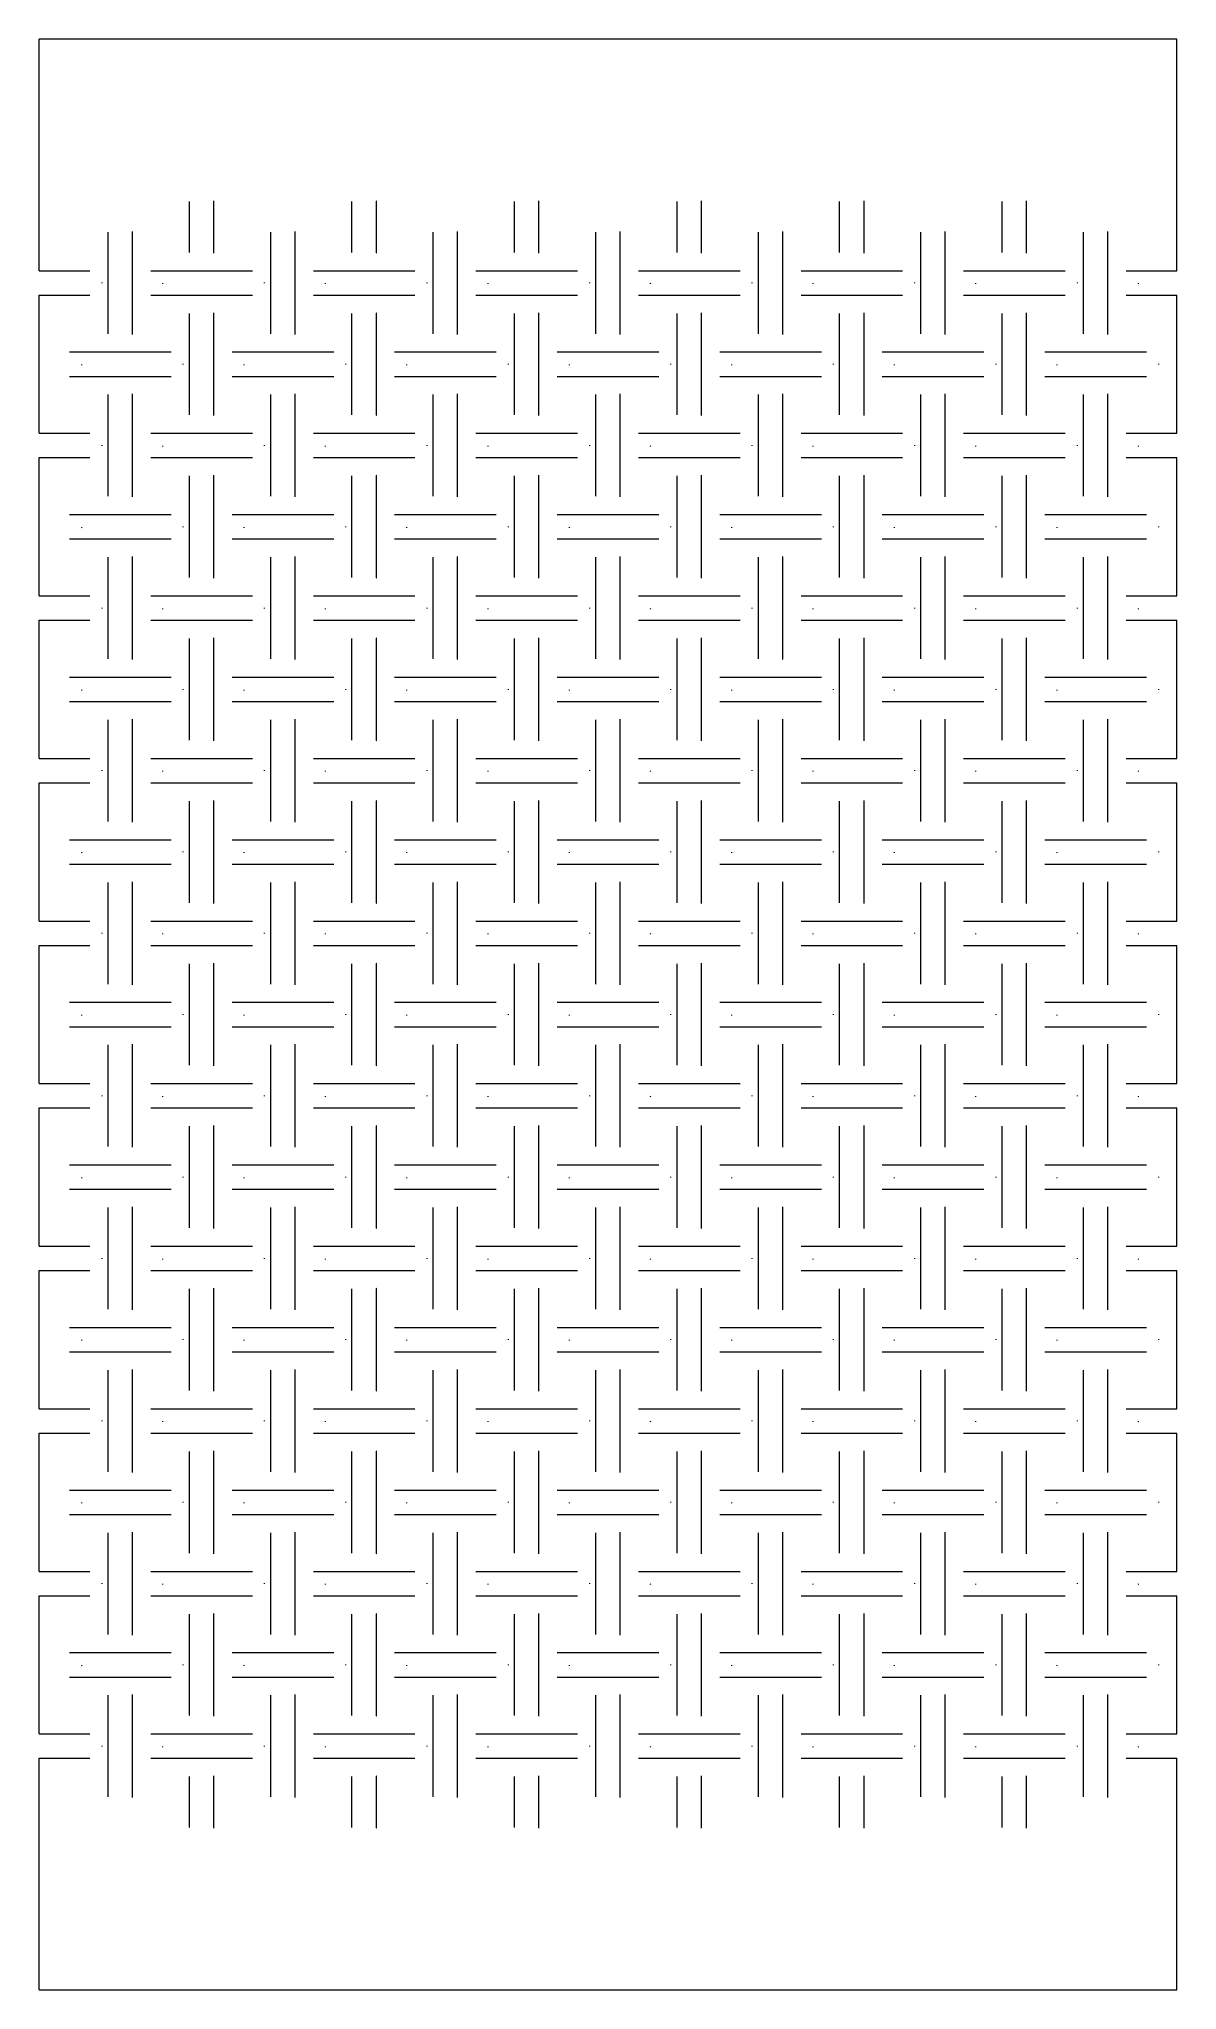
# Model space of a CAD drawing. Header units: metres. Extents: x 0 to 140, y 0 to 240.
import ezdxf

# ---------------------------------------------------------------- set-up
doc = ezdxf.new("R2010")
doc.units = ezdxf.units.M
doc.layers.add('TOP', color=1, linetype='Continuous', lineweight=0)

msp = doc.modelspace()

# ---------------------------------------------------------------- linework, layer by layer
at = {"layer": 'TOP'}
for p, q in [((140, 240), (0, 240)), ((0, 211.5), (0, 240)), ((140, 211.5), (140, 240)), ((18.5, 213.75), (18.5, 220)), ((21.5, 213.75), (21.5, 220)), ((38.5, 213.75), (38.5, 220)), ((41.5, 213.75), (41.5, 220)), ((58.5, 213.75), (58.5, 220)), ((61.5, 213.75), (61.5, 220)), ((78.5, 213.75), (78.5, 220)), ((81.5, 213.75), (81.5, 220)), ((98.5, 213.75), (98.5, 220)), ((101.5, 213.75), (101.5, 220)), ((118.5, 213.75), (118.5, 220)), ((121.5, 213.75), (121.5, 220)), ((8.5, 203.75), (8.5, 216.25)), ((11.5, 203.75), (11.5, 216.25)), ((28.5, 203.75), (28.5, 216.25)), ((31.5, 203.75), (31.5, 216.25)), ((48.5, 203.75), (48.5, 216.25)), ((51.5, 203.75), (51.5, 216.25)), ((68.5, 203.75), (68.5, 216.25)), ((71.5, 203.75), (71.5, 216.25)), ((88.5, 203.75), (88.5, 216.25)), ((91.5, 203.75), (91.5, 216.25)), ((108.5, 203.75), (108.5, 216.25)), ((111.5, 203.75), (111.5, 216.25)), ((128.5, 203.75), (128.5, 216.25)), ((131.5, 203.75), (131.5, 216.25)), ((0, 211.5), (6.25, 211.5)), ((13.75, 211.5), (26.25, 211.5)), ((33.75, 211.5), (46.25, 211.5)), ((53.75, 211.5), (66.25, 211.5)), ((73.75, 211.5), (86.25, 211.5)), ((93.75, 211.5), (106.25, 211.5)), ((113.75, 211.5), (126.25, 211.5)), ((133.75, 211.5), (140, 211.5)), ((0, 208.5), (6.25, 208.5)), ((0, 191.5), (0, 208.5)), ((13.75, 208.5), (26.25, 208.5)), ((33.75, 208.5), (46.25, 208.5)), ((53.75, 208.5), (66.25, 208.5)), ((73.75, 208.5), (86.25, 208.5)), ((93.75, 208.5), (106.25, 208.5)), ((113.75, 208.5), (126.25, 208.5)), ((133.75, 208.5), (140, 208.5)), ((140, 191.5), (140, 208.5)), ((18.5, 193.75), (18.5, 206.25)), ((21.5, 193.75), (21.5, 206.25)), ((38.5, 193.75), (38.5, 206.25)), ((41.5, 193.75), (41.5, 206.25)), ((58.5, 193.75), (58.5, 206.25)), ((61.5, 193.75), (61.5, 206.25)), ((78.5, 193.75), (78.5, 206.25)), ((81.5, 193.75), (81.5, 206.25)), ((98.5, 193.75), (98.5, 206.25)), ((101.5, 193.75), (101.5, 206.25)), ((118.5, 193.75), (118.5, 206.25)), ((121.5, 193.75), (121.5, 206.25)), ((3.75, 201.5), (16.25, 201.5)), ((23.75, 201.5), (36.25, 201.5)), ((43.75, 201.5), (56.25, 201.5)), ((63.75, 201.5), (76.25, 201.5)), ((83.75, 201.5), (96.25, 201.5)), ((103.75, 201.5), (116.25, 201.5)), ((123.75, 201.5), (136.25, 201.5)), ((3.75, 198.5), (16.25, 198.5)), ((23.75, 198.5), (36.25, 198.5)), ((43.75, 198.5), (56.25, 198.5)), ((63.75, 198.5), (76.25, 198.5)), ((83.75, 198.5), (96.25, 198.5)), ((103.75, 198.5), (116.25, 198.5)), ((123.75, 198.5), (136.25, 198.5)), ((8.5, 183.75), (8.5, 196.25)), ((11.5, 183.75), (11.5, 196.25)), ((28.5, 183.75), (28.5, 196.25)), ((31.5, 183.75), (31.5, 196.25)), ((48.5, 183.75), (48.5, 196.25)), ((51.5, 183.75), (51.5, 196.25)), ((68.5, 183.75), (68.5, 196.25)), ((71.5, 183.75), (71.5, 196.25)), ((88.5, 183.75), (88.5, 196.25)), ((91.5, 183.75), (91.5, 196.25)), ((108.5, 183.75), (108.5, 196.25)), ((111.5, 183.75), (111.5, 196.25)), ((128.5, 183.75), (128.5, 196.25)), ((131.5, 183.75), (131.5, 196.25)), ((0, 191.5), (6.25, 191.5)), ((13.75, 191.5), (26.25, 191.5)), ((33.75, 191.5), (46.25, 191.5)), ((53.75, 191.5), (66.25, 191.5)), ((73.75, 191.5), (86.25, 191.5)), ((93.75, 191.5), (106.25, 191.5)), ((113.75, 191.5), (126.25, 191.5)), ((133.75, 191.5), (140, 191.5)), ((0, 188.5), (6.25, 188.5)), ((0, 171.5), (0, 188.5)), ((13.75, 188.5), (26.25, 188.5)), ((33.75, 188.5), (46.25, 188.5)), ((53.75, 188.5), (66.25, 188.5)), ((73.75, 188.5), (86.25, 188.5)), ((93.75, 188.5), (106.25, 188.5)), ((113.75, 188.5), (126.25, 188.5)), ((133.75, 188.5), (140, 188.5)), ((140, 171.5), (140, 188.5)), ((18.5, 173.75), (18.5, 186.25)), ((21.5, 173.75), (21.5, 186.25)), ((38.5, 173.75), (38.5, 186.25)), ((41.5, 173.75), (41.5, 186.25)), ((58.5, 173.75), (58.5, 186.25)), ((61.5, 173.75), (61.5, 186.25)), ((78.5, 173.75), (78.5, 186.25)), ((81.5, 173.75), (81.5, 186.25)), ((98.5, 173.75), (98.5, 186.25)), ((101.5, 173.75), (101.5, 186.25)), ((118.5, 173.75), (118.5, 186.25)), ((121.5, 173.75), (121.5, 186.25)), ((3.75, 181.5), (16.25, 181.5)), ((23.75, 181.5), (36.25, 181.5)), ((43.75, 181.5), (56.25, 181.5)), ((63.75, 181.5), (76.25, 181.5)), ((83.75, 181.5), (96.25, 181.5)), ((103.75, 181.5), (116.25, 181.5)), ((123.75, 181.5), (136.25, 181.5)), ((3.75, 178.5), (16.25, 178.5)), ((23.75, 178.5), (36.25, 178.5)), ((43.75, 178.5), (56.25, 178.5)), ((63.75, 178.5), (76.25, 178.5)), ((83.75, 178.5), (96.25, 178.5)), ((103.75, 178.5), (116.25, 178.5)), ((123.75, 178.5), (136.25, 178.5)), ((8.5, 163.75), (8.5, 176.25)), ((11.5, 163.75), (11.5, 176.25)), ((28.5, 163.75), (28.5, 176.25)), ((31.5, 163.75), (31.5, 176.25)), ((48.5, 163.75), (48.5, 176.25)), ((51.5, 163.75), (51.5, 176.25)), ((68.5, 163.75), (68.5, 176.25)), ((71.5, 163.75), (71.5, 176.25)), ((88.5, 163.75), (88.5, 176.25)), ((91.5, 163.75), (91.5, 176.25)), ((108.5, 163.75), (108.5, 176.25)), ((111.5, 163.75), (111.5, 176.25)), ((128.5, 163.75), (128.5, 176.25)), ((131.5, 163.75), (131.5, 176.25)), ((0, 171.5), (6.25, 171.5)), ((13.75, 171.5), (26.25, 171.5)), ((33.75, 171.5), (46.25, 171.5)), ((53.75, 171.5), (66.25, 171.5)), ((73.75, 171.5), (86.25, 171.5)), ((93.75, 171.5), (106.25, 171.5)), ((113.75, 171.5), (126.25, 171.5)), ((133.75, 171.5), (140, 171.5)), ((0, 168.5), (6.25, 168.5)), ((0, 151.5), (0, 168.5)), ((13.75, 168.5), (26.25, 168.5)), ((33.75, 168.5), (46.25, 168.5)), ((53.75, 168.5), (66.25, 168.5)), ((73.75, 168.5), (86.25, 168.5)), ((93.75, 168.5), (106.25, 168.5)), ((113.75, 168.5), (126.25, 168.5)), ((133.75, 168.5), (140, 168.5)), ((140, 151.5), (140, 168.5)), ((18.5, 153.75), (18.5, 166.25)), ((21.5, 153.75), (21.5, 166.25)), ((38.5, 153.75), (38.5, 166.25)), ((41.5, 153.75), (41.5, 166.25)), ((58.5, 153.75), (58.5, 166.25)), ((61.5, 153.75), (61.5, 166.25)), ((78.5, 153.75), (78.5, 166.25)), ((81.5, 153.75), (81.5, 166.25)), ((98.5, 153.75), (98.5, 166.25)), ((101.5, 153.75), (101.5, 166.25)), ((118.5, 153.75), (118.5, 166.25)), ((121.5, 153.75), (121.5, 166.25)), ((3.75, 161.5), (16.25, 161.5)), ((23.75, 161.5), (36.25, 161.5)), ((43.75, 161.5), (56.25, 161.5)), ((63.75, 161.5), (76.25, 161.5)), ((83.75, 161.5), (96.25, 161.5)), ((103.75, 161.5), (116.25, 161.5)), ((123.75, 161.5), (136.25, 161.5)), ((3.75, 158.5), (16.25, 158.5)), ((23.75, 158.5), (36.25, 158.5)), ((43.75, 158.5), (56.25, 158.5)), ((63.75, 158.5), (76.25, 158.5)), ((83.75, 158.5), (96.25, 158.5)), ((103.75, 158.5), (116.25, 158.5)), ((123.75, 158.5), (136.25, 158.5)), ((8.5, 143.75), (8.5, 156.25)), ((11.5, 143.75), (11.5, 156.25)), ((28.5, 143.75), (28.5, 156.25)), ((31.5, 143.75), (31.5, 156.25)), ((48.5, 143.75), (48.5, 156.25)), ((51.5, 143.75), (51.5, 156.25)), ((68.5, 143.75), (68.5, 156.25)), ((71.5, 143.75), (71.5, 156.25)), ((88.5, 143.75), (88.5, 156.25)), ((91.5, 143.75), (91.5, 156.25)), ((108.5, 143.75), (108.5, 156.25)), ((111.5, 143.75), (111.5, 156.25)), ((128.5, 143.75), (128.5, 156.25)), ((131.5, 143.75), (131.5, 156.25)), ((0, 151.5), (6.25, 151.5)), ((13.75, 151.5), (26.25, 151.5)), ((33.75, 151.5), (46.25, 151.5)), ((53.75, 151.5), (66.25, 151.5)), ((73.75, 151.5), (86.25, 151.5)), ((93.75, 151.5), (106.25, 151.5)), ((113.75, 151.5), (126.25, 151.5)), ((133.75, 151.5), (140, 151.5)), ((0, 148.5), (6.25, 148.5)), ((0, 131.5), (0, 148.5)), ((13.75, 148.5), (26.25, 148.5)), ((33.75, 148.5), (46.25, 148.5)), ((53.75, 148.5), (66.25, 148.5)), ((73.75, 148.5), (86.25, 148.5)), ((93.75, 148.5), (106.25, 148.5)), ((113.75, 148.5), (126.25, 148.5)), ((133.75, 148.5), (140, 148.5)), ((140, 131.5), (140, 148.5)), ((18.5, 133.75), (18.5, 146.25)), ((21.5, 133.75), (21.5, 146.25)), ((38.5, 133.75), (38.5, 146.25)), ((41.5, 133.75), (41.5, 146.25)), ((58.5, 133.75), (58.5, 146.25)), ((61.5, 133.75), (61.5, 146.25)), ((78.5, 133.75), (78.5, 146.25)), ((81.5, 133.75), (81.5, 146.25)), ((98.5, 133.75), (98.5, 146.25)), ((101.5, 133.75), (101.5, 146.25)), ((118.5, 133.75), (118.5, 146.25)), ((121.5, 133.75), (121.5, 146.25)), ((3.75, 141.5), (16.25, 141.5)), ((23.75, 141.5), (36.25, 141.5)), ((43.75, 141.5), (56.25, 141.5)), ((63.75, 141.5), (76.25, 141.5)), ((83.75, 141.5), (96.25, 141.5)), ((103.75, 141.5), (116.25, 141.5)), ((123.75, 141.5), (136.25, 141.5)), ((3.75, 138.5), (16.25, 138.5)), ((23.75, 138.5), (36.25, 138.5)), ((43.75, 138.5), (56.25, 138.5)), ((63.75, 138.5), (76.25, 138.5)), ((83.75, 138.5), (96.25, 138.5)), ((103.75, 138.5), (116.25, 138.5)), ((123.75, 138.5), (136.25, 138.5)), ((8.5, 123.75), (8.5, 136.25)), ((11.5, 123.75), (11.5, 136.25)), ((28.5, 123.75), (28.5, 136.25)), ((31.5, 123.75), (31.5, 136.25)), ((48.5, 123.75), (48.5, 136.25)), ((51.5, 123.75), (51.5, 136.25)), ((68.5, 123.75), (68.5, 136.25)), ((71.5, 123.75), (71.5, 136.25)), ((88.5, 123.75), (88.5, 136.25)), ((91.5, 123.75), (91.5, 136.25)), ((108.5, 123.75), (108.5, 136.25)), ((111.5, 123.75), (111.5, 136.25)), ((128.5, 123.75), (128.5, 136.25)), ((131.5, 123.75), (131.5, 136.25)), ((0, 131.5), (6.25, 131.5)), ((13.75, 131.5), (26.25, 131.5)), ((33.75, 131.5), (46.25, 131.5)), ((53.75, 131.5), (66.25, 131.5)), ((73.75, 131.5), (86.25, 131.5)), ((93.75, 131.5), (106.25, 131.5)), ((113.75, 131.5), (126.25, 131.5)), ((133.75, 131.5), (140, 131.5)), ((0, 128.5), (6.25, 128.5)), ((0, 111.5), (0, 128.5)), ((13.75, 128.5), (26.25, 128.5)), ((33.75, 128.5), (46.25, 128.5)), ((53.75, 128.5), (66.25, 128.5)), ((73.75, 128.5), (86.25, 128.5)), ((93.75, 128.5), (106.25, 128.5)), ((113.75, 128.5), (126.25, 128.5)), ((133.75, 128.5), (140, 128.5)), ((140, 111.5), (140, 128.5)), ((18.5, 113.75), (18.5, 126.25)), ((21.5, 113.75), (21.5, 126.25)), ((38.5, 113.75), (38.5, 126.25)), ((41.5, 113.75), (41.5, 126.25)), ((58.5, 113.75), (58.5, 126.25)), ((61.5, 113.75), (61.5, 126.25)), ((78.5, 113.75), (78.5, 126.25)), ((81.5, 113.75), (81.5, 126.25)), ((98.5, 113.75), (98.5, 126.25)), ((101.5, 113.75), (101.5, 126.25)), ((118.5, 113.75), (118.5, 126.25)), ((121.5, 113.75), (121.5, 126.25)), ((3.75, 121.5), (16.25, 121.5)), ((23.75, 121.5), (36.25, 121.5)), ((43.75, 121.5), (56.25, 121.5)), ((63.75, 121.5), (76.25, 121.5)), ((83.75, 121.5), (96.25, 121.5)), ((103.75, 121.5), (116.25, 121.5)), ((123.75, 121.5), (136.25, 121.5)), ((3.75, 118.5), (16.25, 118.5)), ((23.75, 118.5), (36.25, 118.5)), ((43.75, 118.5), (56.25, 118.5)), ((63.75, 118.5), (76.25, 118.5)), ((83.75, 118.5), (96.25, 118.5)), ((103.75, 118.5), (116.25, 118.5)), ((123.75, 118.5), (136.25, 118.5)), ((8.5, 103.75), (8.5, 116.25)), ((11.5, 103.75), (11.5, 116.25)), ((28.5, 103.75), (28.5, 116.25)), ((31.5, 103.75), (31.5, 116.25)), ((48.5, 103.75), (48.5, 116.25)), ((51.5, 103.75), (51.5, 116.25)), ((68.5, 103.75), (68.5, 116.25)), ((71.5, 103.75), (71.5, 116.25)), ((88.5, 103.75), (88.5, 116.25)), ((91.5, 103.75), (91.5, 116.25)), ((108.5, 103.75), (108.5, 116.25)), ((111.5, 103.75), (111.5, 116.25)), ((128.5, 103.75), (128.5, 116.25)), ((131.5, 103.75), (131.5, 116.25)), ((0, 111.5), (6.25, 111.5)), ((13.75, 111.5), (26.25, 111.5)), ((33.75, 111.5), (46.25, 111.5)), ((53.75, 111.5), (66.25, 111.5)), ((73.75, 111.5), (86.25, 111.5)), ((93.75, 111.5), (106.25, 111.5)), ((113.75, 111.5), (126.25, 111.5)), ((133.75, 111.5), (140, 111.5)), ((0, 108.5), (6.25, 108.5)), ((0, 91.5), (0, 108.5)), ((13.75, 108.5), (26.25, 108.5)), ((33.75, 108.5), (46.25, 108.5)), ((53.75, 108.5), (66.25, 108.5)), ((73.75, 108.5), (86.25, 108.5)), ((93.75, 108.5), (106.25, 108.5)), ((113.75, 108.5), (126.25, 108.5)), ((133.75, 108.5), (140, 108.5)), ((140, 91.5), (140, 108.5)), ((18.5, 93.75), (18.5, 106.25)), ((21.5, 93.75), (21.5, 106.25)), ((38.5, 93.75), (38.5, 106.25)), ((41.5, 93.75), (41.5, 106.25)), ((58.5, 93.75), (58.5, 106.25)), ((61.5, 93.75), (61.5, 106.25)), ((78.5, 93.75), (78.5, 106.25)), ((81.5, 93.75), (81.5, 106.25)), ((98.5, 93.75), (98.5, 106.25)), ((101.5, 93.75), (101.5, 106.25)), ((118.5, 93.75), (118.5, 106.25)), ((121.5, 93.75), (121.5, 106.25)), ((3.75, 101.5), (16.25, 101.5)), ((23.75, 101.5), (36.25, 101.5)), ((43.75, 101.5), (56.25, 101.5)), ((63.75, 101.5), (76.25, 101.5)), ((83.75, 101.5), (96.25, 101.5)), ((103.75, 101.5), (116.25, 101.5)), ((123.75, 101.5), (136.25, 101.5)), ((3.75, 98.5), (16.25, 98.5)), ((23.75, 98.5), (36.25, 98.5)), ((43.75, 98.5), (56.25, 98.5)), ((63.75, 98.5), (76.25, 98.5)), ((83.75, 98.5), (96.25, 98.5)), ((103.75, 98.5), (116.25, 98.5)), ((123.75, 98.5), (136.25, 98.5)), ((8.5, 83.75), (8.5, 96.25)), ((11.5, 83.75), (11.5, 96.25)), ((28.5, 83.75), (28.5, 96.25)), ((31.5, 83.75), (31.5, 96.25)), ((48.5, 83.75), (48.5, 96.25)), ((51.5, 83.75), (51.5, 96.25)), ((68.5, 83.75), (68.5, 96.25)), ((71.5, 83.75), (71.5, 96.25)), ((88.5, 83.75), (88.5, 96.25)), ((91.5, 83.75), (91.5, 96.25)), ((108.5, 83.75), (108.5, 96.25)), ((111.5, 83.75), (111.5, 96.25)), ((128.5, 83.75), (128.5, 96.25)), ((131.5, 83.75), (131.5, 96.25)), ((0, 91.5), (6.25, 91.5)), ((13.75, 91.5), (26.25, 91.5)), ((33.75, 91.5), (46.25, 91.5)), ((53.75, 91.5), (66.25, 91.5)), ((73.75, 91.5), (86.25, 91.5)), ((93.75, 91.5), (106.25, 91.5)), ((113.75, 91.5), (126.25, 91.5)), ((133.75, 91.5), (140, 91.5)), ((0, 88.5), (6.25, 88.5)), ((0, 71.5), (0, 88.5)), ((13.75, 88.5), (26.25, 88.5)), ((33.75, 88.5), (46.25, 88.5)), ((53.75, 88.5), (66.25, 88.5)), ((73.75, 88.5), (86.25, 88.5)), ((93.75, 88.5), (106.25, 88.5)), ((113.75, 88.5), (126.25, 88.5)), ((133.75, 88.5), (140, 88.5)), ((140, 71.5), (140, 88.5)), ((18.5, 73.75), (18.5, 86.25)), ((21.5, 73.75), (21.5, 86.25)), ((38.5, 73.75), (38.5, 86.25)), ((41.5, 73.75), (41.5, 86.25)), ((58.5, 73.75), (58.5, 86.25)), ((61.5, 73.75), (61.5, 86.25)), ((78.5, 73.75), (78.5, 86.25)), ((81.5, 73.75), (81.5, 86.25)), ((98.5, 73.75), (98.5, 86.25)), ((101.5, 73.75), (101.5, 86.25)), ((118.5, 73.75), (118.5, 86.25)), ((121.5, 73.75), (121.5, 86.25)), ((3.75, 81.5), (16.25, 81.5)), ((23.75, 81.5), (36.25, 81.5)), ((43.75, 81.5), (56.25, 81.5)), ((63.75, 81.5), (76.25, 81.5)), ((83.75, 81.5), (96.25, 81.5)), ((103.75, 81.5), (116.25, 81.5)), ((123.75, 81.5), (136.25, 81.5)), ((3.75, 78.5), (16.25, 78.5)), ((23.75, 78.5), (36.25, 78.5)), ((43.75, 78.5), (56.25, 78.5)), ((63.75, 78.5), (76.25, 78.5)), ((83.75, 78.5), (96.25, 78.5)), ((103.75, 78.5), (116.25, 78.5)), ((123.75, 78.5), (136.25, 78.5)), ((8.5, 63.75), (8.5, 76.25)), ((11.5, 63.75), (11.5, 76.25)), ((28.5, 63.75), (28.5, 76.25)), ((31.5, 63.75), (31.5, 76.25)), ((48.5, 63.75), (48.5, 76.25)), ((51.5, 63.75), (51.5, 76.25)), ((68.5, 63.75), (68.5, 76.25)), ((71.5, 63.75), (71.5, 76.25)), ((88.5, 63.75), (88.5, 76.25)), ((91.5, 63.75), (91.5, 76.25)), ((108.5, 63.75), (108.5, 76.25)), ((111.5, 63.75), (111.5, 76.25)), ((128.5, 63.75), (128.5, 76.25)), ((131.5, 63.75), (131.5, 76.25)), ((0, 71.5), (6.25, 71.5)), ((13.75, 71.5), (26.25, 71.5)), ((33.75, 71.5), (46.25, 71.5)), ((53.75, 71.5), (66.25, 71.5)), ((73.75, 71.5), (86.25, 71.5)), ((93.75, 71.5), (106.25, 71.5)), ((113.75, 71.5), (126.25, 71.5)), ((133.75, 71.5), (140, 71.5)), ((0, 68.5), (6.25, 68.5)), ((0, 51.5), (0, 68.5)), ((13.75, 68.5), (26.25, 68.5)), ((33.75, 68.5), (46.25, 68.5)), ((53.75, 68.5), (66.25, 68.5)), ((73.75, 68.5), (86.25, 68.5)), ((93.75, 68.5), (106.25, 68.5)), ((113.75, 68.5), (126.25, 68.5)), ((133.75, 68.5), (140, 68.5)), ((140, 51.5), (140, 68.5)), ((18.5, 53.75), (18.5, 66.25)), ((21.5, 53.75), (21.5, 66.25)), ((38.5, 53.75), (38.5, 66.25)), ((41.5, 53.75), (41.5, 66.25)), ((58.5, 53.75), (58.5, 66.25)), ((61.5, 53.75), (61.5, 66.25)), ((78.5, 53.75), (78.5, 66.25)), ((81.5, 53.75), (81.5, 66.25)), ((98.5, 53.75), (98.5, 66.25)), ((101.5, 53.75), (101.5, 66.25)), ((118.5, 53.75), (118.5, 66.25)), ((121.5, 53.75), (121.5, 66.25)), ((3.75, 61.5), (16.25, 61.5)), ((23.75, 61.5), (36.25, 61.5)), ((43.75, 61.5), (56.25, 61.5)), ((63.75, 61.5), (76.25, 61.5)), ((83.75, 61.5), (96.25, 61.5)), ((103.75, 61.5), (116.25, 61.5)), ((123.75, 61.5), (136.25, 61.5)), ((3.75, 58.5), (16.25, 58.5)), ((23.75, 58.5), (36.25, 58.5)), ((43.75, 58.5), (56.25, 58.5)), ((63.75, 58.5), (76.25, 58.5)), ((83.75, 58.5), (96.25, 58.5)), ((103.75, 58.5), (116.25, 58.5)), ((123.75, 58.5), (136.25, 58.5)), ((8.5, 43.75), (8.5, 56.25)), ((11.5, 43.75), (11.5, 56.25)), ((28.5, 43.75), (28.5, 56.25)), ((31.5, 43.75), (31.5, 56.25)), ((48.5, 43.75), (48.5, 56.25)), ((51.5, 43.75), (51.5, 56.25)), ((68.5, 43.75), (68.5, 56.25)), ((71.5, 43.75), (71.5, 56.25)), ((88.5, 43.75), (88.5, 56.25)), ((91.5, 43.75), (91.5, 56.25)), ((108.5, 43.75), (108.5, 56.25)), ((111.5, 43.75), (111.5, 56.25)), ((128.5, 43.75), (128.5, 56.25)), ((131.5, 43.75), (131.5, 56.25)), ((0, 51.5), (6.25, 51.5)), ((13.75, 51.5), (26.25, 51.5)), ((33.75, 51.5), (46.25, 51.5)), ((53.75, 51.5), (66.25, 51.5)), ((73.75, 51.5), (86.25, 51.5)), ((93.75, 51.5), (106.25, 51.5)), ((113.75, 51.5), (126.25, 51.5)), ((133.75, 51.5), (140, 51.5)), ((0, 48.5), (6.25, 48.5)), ((0, 31.5), (0, 48.5)), ((13.75, 48.5), (26.25, 48.5)), ((33.75, 48.5), (46.25, 48.5)), ((53.75, 48.5), (66.25, 48.5)), ((73.75, 48.5), (86.25, 48.5)), ((93.75, 48.5), (106.25, 48.5)), ((113.75, 48.5), (126.25, 48.5)), ((133.75, 48.5), (140, 48.5)), ((140, 31.5), (140, 48.5)), ((18.5, 33.75), (18.5, 46.25)), ((21.5, 33.75), (21.5, 46.25)), ((38.5, 33.75), (38.5, 46.25)), ((41.5, 33.75), (41.5, 46.25)), ((58.5, 33.75), (58.5, 46.25)), ((61.5, 33.75), (61.5, 46.25)), ((78.5, 33.75), (78.5, 46.25)), ((81.5, 33.75), (81.5, 46.25)), ((98.5, 33.75), (98.5, 46.25)), ((101.5, 33.75), (101.5, 46.25)), ((118.5, 33.75), (118.5, 46.25)), ((121.5, 33.75), (121.5, 46.25)), ((3.75, 41.5), (16.25, 41.5)), ((23.75, 41.5), (36.25, 41.5)), ((43.75, 41.5), (56.25, 41.5)), ((63.75, 41.5), (76.25, 41.5)), ((83.75, 41.5), (96.25, 41.5)), ((103.75, 41.5), (116.25, 41.5)), ((123.75, 41.5), (136.25, 41.5)), ((3.75, 38.5), (16.25, 38.5)), ((23.75, 38.5), (36.25, 38.5)), ((43.75, 38.5), (56.25, 38.5)), ((63.75, 38.5), (76.25, 38.5)), ((83.75, 38.5), (96.25, 38.5)), ((103.75, 38.5), (116.25, 38.5)), ((123.75, 38.5), (136.25, 38.5)), ((8.5, 23.75), (8.5, 36.25)), ((11.5, 23.75), (11.5, 36.25)), ((28.5, 23.75), (28.5, 36.25)), ((31.5, 23.75), (31.5, 36.25)), ((48.5, 23.75), (48.5, 36.25)), ((51.5, 23.75), (51.5, 36.25)), ((68.5, 23.75), (68.5, 36.25)), ((71.5, 23.75), (71.5, 36.25)), ((88.5, 23.75), (88.5, 36.25)), ((91.5, 23.75), (91.5, 36.25)), ((108.5, 23.75), (108.5, 36.25)), ((111.5, 23.75), (111.5, 36.25)), ((128.5, 23.75), (128.5, 36.25)), ((131.5, 23.75), (131.5, 36.25)), ((0, 31.5), (6.25, 31.5)), ((13.75, 31.5), (26.25, 31.5)), ((33.75, 31.5), (46.25, 31.5)), ((53.75, 31.5), (66.25, 31.5)), ((73.75, 31.5), (86.25, 31.5)), ((93.75, 31.5), (106.25, 31.5)), ((113.75, 31.5), (126.25, 31.5)), ((133.75, 31.5), (140, 31.5)), ((0, 28.5), (6.25, 28.5)), ((0, 0), (0, 28.5)), ((13.75, 28.5), (26.25, 28.5)), ((33.75, 28.5), (46.25, 28.5)), ((53.75, 28.5), (66.25, 28.5)), ((73.75, 28.5), (86.25, 28.5)), ((93.75, 28.5), (106.25, 28.5)), ((113.75, 28.5), (126.25, 28.5)), ((133.75, 28.5), (140, 28.5)), ((140, 0), (140, 28.5)), ((18.5, 20), (18.5, 26.25)), ((21.5, 20), (21.5, 26.25)), ((38.5, 20), (38.5, 26.25)), ((41.5, 20), (41.5, 26.25)), ((58.5, 20), (58.5, 26.25)), ((61.5, 20), (61.5, 26.25)), ((78.5, 20), (78.5, 26.25)), ((81.5, 20), (81.5, 26.25)), ((98.5, 20), (98.5, 26.25)), ((101.5, 20), (101.5, 26.25)), ((118.5, 20), (118.5, 26.25)), ((121.5, 20), (121.5, 26.25)), ((0, 0), (140, 0))]:
    msp.add_line(p, q, dxfattribs=at)
for centre, start, end in [((20, 220), 0, 3.1416), ((40, 220), 0, 3.1416), ((60, 220), 0, 3.1416), ((80, 220), 0, 3.1416), ((100, 220), 0, 3.1416), ((120, 220), 0, 3.1416), ((10, 216.25), 0, 3.1416), ((30, 216.25), 0, 3.1416), ((50, 216.25), 0, 3.1416), ((70, 216.25), 0, 3.1416), ((90, 216.25), 0, 3.1416), ((110, 216.25), 0, 3.1416), ((130, 216.25), 0, 3.1416), ((20, 213.75), -3.1416, 0), ((40, 213.75), -3.1416, 0), ((60, 213.75), -3.1416, 0), ((80, 213.75), -3.1416, 0), ((100, 213.75), -3.1416, 0), ((120, 213.75), -3.1416, 0), ((6.25, 210), -1.5708, 1.5708), ((13.75, 210), -4.7124, -1.5708), ((26.25, 210), -1.5708, 1.5708), ((33.75, 210), -4.7124, -1.5708), ((46.25, 210), -1.5708, 1.5708), ((53.75, 210), -4.7124, -1.5708), ((66.25, 210), -1.5708, 1.5708), ((73.75, 210), -4.7124, -1.5708), ((86.25, 210), -1.5708, 1.5708), ((93.75, 210), -4.7124, -1.5708), ((106.25, 210), -1.5708, 1.5708), ((113.75, 210), -4.7124, -1.5708), ((126.25, 210), -1.5708, 1.5708), ((133.75, 210), -4.7124, -1.5708), ((20, 206.25), 0, 3.1416), ((40, 206.25), 0, 3.1416), ((60, 206.25), 0, 3.1416), ((80, 206.25), 0, 3.1416), ((100, 206.25), 0, 3.1416), ((120, 206.25), 0, 3.1416), ((10, 203.75), -3.1416, 0), ((30, 203.75), -3.1416, 0), ((50, 203.75), -3.1416, 0), ((70, 203.75), -3.1416, 0), ((90, 203.75), -3.1416, 0), ((110, 203.75), -3.1416, 0), ((130, 203.75), -3.1416, 0), ((3.75, 200), -4.7124, -1.5708), ((16.25, 200), -1.5708, 1.5708), ((23.75, 200), -4.7124, -1.5708), ((36.25, 200), -1.5708, 1.5708), ((43.75, 200), -4.7124, -1.5708), ((56.25, 200), -1.5708, 1.5708), ((63.75, 200), -4.7124, -1.5708), ((76.25, 200), -1.5708, 1.5708), ((83.75, 200), -4.7124, -1.5708), ((96.25, 200), -1.5708, 1.5708), ((103.75, 200), -4.7124, -1.5708), ((116.25, 200), -1.5708, 1.5708), ((123.75, 200), -4.7124, -1.5708), ((136.25, 200), -1.5708, 1.5708), ((10, 196.25), 0, 3.1416), ((30, 196.25), 0, 3.1416), ((50, 196.25), 0, 3.1416), ((70, 196.25), 0, 3.1416), ((90, 196.25), 0, 3.1416), ((110, 196.25), 0, 3.1416), ((130, 196.25), 0, 3.1416), ((20, 193.75), -3.1416, 0), ((40, 193.75), -3.1416, 0), ((60, 193.75), -3.1416, 0), ((80, 193.75), -3.1416, 0), ((100, 193.75), -3.1416, 0), ((120, 193.75), -3.1416, 0), ((6.25, 190), -1.5708, 1.5708), ((13.75, 190), -4.7124, -1.5708), ((26.25, 190), -1.5708, 1.5708), ((33.75, 190), -4.7124, -1.5708), ((46.25, 190), -1.5708, 1.5708), ((53.75, 190), -4.7124, -1.5708), ((66.25, 190), -1.5708, 1.5708), ((73.75, 190), -4.7124, -1.5708), ((86.25, 190), -1.5708, 1.5708), ((93.75, 190), -4.7124, -1.5708), ((106.25, 190), -1.5708, 1.5708), ((113.75, 190), -4.7124, -1.5708), ((126.25, 190), -1.5708, 1.5708), ((133.75, 190), -4.7124, -1.5708), ((20, 186.25), 0, 3.1416), ((40, 186.25), 0, 3.1416), ((60, 186.25), 0, 3.1416), ((80, 186.25), 0, 3.1416), ((100, 186.25), 0, 3.1416), ((120, 186.25), 0, 3.1416), ((10, 183.75), -3.1416, 0), ((30, 183.75), -3.1416, 0), ((50, 183.75), -3.1416, 0), ((70, 183.75), -3.1416, 0), ((90, 183.75), -3.1416, 0), ((110, 183.75), -3.1416, 0), ((130, 183.75), -3.1416, 0), ((16.25, 180), -1.5708, 1.5708), ((36.25, 180), -1.5708, 1.5708), ((56.25, 180), -1.5708, 1.5708), ((76.25, 180), -1.5708, 1.5708), ((96.25, 180), -1.5708, 1.5708), ((116.25, 180), -1.5708, 1.5708), ((136.25, 180), -1.5708, 1.5708), ((3.75, 180), -4.7124, -1.5708), ((23.75, 180), -4.7124, -1.5708), ((43.75, 180), -4.7124, -1.5708), ((63.75, 180), -4.7124, -1.5708), ((83.75, 180), -4.7124, -1.5708), ((103.75, 180), -4.7124, -1.5708), ((123.75, 180), -4.7124, -1.5708), ((10, 176.25), 0, 3.1416), ((30, 176.25), 0, 3.1416), ((50, 176.25), 0, 3.1416), ((70, 176.25), 0, 3.1416), ((90, 176.25), 0, 3.1416), ((110, 176.25), 0, 3.1416), ((130, 176.25), 0, 3.1416), ((20, 173.75), -3.1416, 0), ((40, 173.75), -3.1416, 0), ((60, 173.75), -3.1416, 0), ((80, 173.75), -3.1416, 0), ((100, 173.75), -3.1416, 0), ((120, 173.75), -3.1416, 0), ((6.25, 170), -1.5708, 1.5708), ((13.75, 170), -4.7124, -1.5708), ((26.25, 170), -1.5708, 1.5708), ((33.75, 170), -4.7124, -1.5708), ((46.25, 170), -1.5708, 1.5708), ((53.75, 170), -4.7124, -1.5708), ((66.25, 170), -1.5708, 1.5708), ((73.75, 170), -4.7124, -1.5708), ((86.25, 170), -1.5708, 1.5708), ((93.75, 170), -4.7124, -1.5708), ((106.25, 170), -1.5708, 1.5708), ((113.75, 170), -4.7124, -1.5708), ((126.25, 170), -1.5708, 1.5708), ((133.75, 170), -4.7124, -1.5708), ((20, 166.25), 0, 3.1416), ((40, 166.25), 0, 3.1416), ((60, 166.25), 0, 3.1416), ((80, 166.25), 0, 3.1416), ((100, 166.25), 0, 3.1416), ((120, 166.25), 0, 3.1416), ((10, 163.75), -3.1416, 0), ((30, 163.75), -3.1416, 0), ((50, 163.75), -3.1416, 0), ((70, 163.75), -3.1416, 0), ((90, 163.75), -3.1416, 0), ((110, 163.75), -3.1416, 0), ((130, 163.75), -3.1416, 0), ((3.75, 160), -4.7124, -1.5708), ((16.25, 160), -1.5708, 1.5708), ((23.75, 160), -4.7124, -1.5708), ((36.25, 160), -1.5708, 1.5708), ((43.75, 160), -4.7124, -1.5708), ((56.25, 160), -1.5708, 1.5708), ((63.75, 160), -4.7124, -1.5708), ((76.25, 160), -1.5708, 1.5708), ((83.75, 160), -4.7124, -1.5708), ((96.25, 160), -1.5708, 1.5708), ((103.75, 160), -4.7124, -1.5708), ((116.25, 160), -1.5708, 1.5708), ((123.75, 160), -4.7124, -1.5708), ((136.25, 160), -1.5708, 1.5708), ((10, 156.25), 0, 3.1416), ((30, 156.25), 0, 3.1416), ((50, 156.25), 0, 3.1416), ((70, 156.25), 0, 3.1416), ((90, 156.25), 0, 3.1416), ((110, 156.25), 0, 3.1416), ((130, 156.25), 0, 3.1416), ((20, 153.75), -3.1416, 0), ((40, 153.75), -3.1416, 0), ((60, 153.75), -3.1416, 0), ((80, 153.75), -3.1416, 0), ((100, 153.75), -3.1416, 0), ((120, 153.75), -3.1416, 0), ((6.25, 150), -1.5708, 1.5708), ((13.75, 150), -4.7124, -1.5708), ((26.25, 150), -1.5708, 1.5708), ((33.75, 150), -4.7124, -1.5708), ((46.25, 150), -1.5708, 1.5708), ((53.75, 150), -4.7124, -1.5708), ((66.25, 150), -1.5708, 1.5708), ((73.75, 150), -4.7124, -1.5708), ((86.25, 150), -1.5708, 1.5708), ((93.75, 150), -4.7124, -1.5708), ((106.25, 150), -1.5708, 1.5708), ((113.75, 150), -4.7124, -1.5708), ((126.25, 150), -1.5708, 1.5708), ((133.75, 150), -4.7124, -1.5708), ((20, 146.25), 0, 3.1416), ((40, 146.25), 0, 3.1416), ((60, 146.25), 0, 3.1416), ((80, 146.25), 0, 3.1416), ((100, 146.25), 0, 3.1416), ((120, 146.25), 0, 3.1416), ((10, 143.75), -3.1416, 0), ((30, 143.75), -3.1416, 0), ((50, 143.75), -3.1416, 0), ((70, 143.75), -3.1416, 0), ((90, 143.75), -3.1416, 0), ((110, 143.75), -3.1416, 0), ((130, 143.75), -3.1416, 0), ((3.75, 140), -4.7124, -1.5708), ((16.25, 140), -1.5708, 1.5708), ((23.75, 140), -4.7124, -1.5708), ((36.25, 140), -1.5708, 1.5708), ((43.75, 140), -4.7124, -1.5708), ((56.25, 140), -1.5708, 1.5708), ((63.75, 140), -4.7124, -1.5708), ((76.25, 140), -1.5708, 1.5708), ((83.75, 140), -4.7124, -1.5708), ((96.25, 140), -1.5708, 1.5708), ((103.75, 140), -4.7124, -1.5708), ((116.25, 140), -1.5708, 1.5708), ((123.75, 140), -4.7124, -1.5708), ((136.25, 140), -1.5708, 1.5708), ((10, 136.25), 0, 3.1416), ((30, 136.25), 0, 3.1416), ((50, 136.25), 0, 3.1416), ((70, 136.25), 0, 3.1416), ((90, 136.25), 0, 3.1416), ((110, 136.25), 0, 3.1416), ((130, 136.25), 0, 3.1416), ((20, 133.75), -3.1416, 0), ((40, 133.75), -3.1416, 0), ((60, 133.75), -3.1416, 0), ((80, 133.75), -3.1416, 0), ((100, 133.75), -3.1416, 0), ((120, 133.75), -3.1416, 0), ((6.25, 130), -1.5708, 1.5708), ((13.75, 130), -4.7124, -1.5708), ((26.25, 130), -1.5708, 1.5708), ((33.75, 130), -4.7124, -1.5708), ((46.25, 130), -1.5708, 1.5708), ((53.75, 130), -4.7124, -1.5708), ((66.25, 130), -1.5708, 1.5708), ((73.75, 130), -4.7124, -1.5708), ((86.25, 130), -1.5708, 1.5708), ((93.75, 130), -4.7124, -1.5708), ((106.25, 130), -1.5708, 1.5708), ((113.75, 130), -4.7124, -1.5708), ((126.25, 130), -1.5708, 1.5708), ((133.75, 130), -4.7124, -1.5708), ((20, 126.25), 0, 3.1416), ((40, 126.25), 0, 3.1416), ((60, 126.25), 0, 3.1416), ((80, 126.25), 0, 3.1416), ((100, 126.25), 0, 3.1416), ((120, 126.25), 0, 3.1416), ((10, 123.75), -3.1416, 0), ((30, 123.75), -3.1416, 0), ((50, 123.75), -3.1416, 0), ((70, 123.75), -3.1416, 0), ((90, 123.75), -3.1416, 0), ((110, 123.75), -3.1416, 0), ((130, 123.75), -3.1416, 0), ((16.25, 120), -1.5708, 1.5708), ((36.25, 120), -1.5708, 1.5708), ((56.25, 120), -1.5708, 1.5708), ((76.25, 120), -1.5708, 1.5708), ((96.25, 120), -1.5708, 1.5708), ((116.25, 120), -1.5708, 1.5708), ((136.25, 120), -1.5708, 1.5708), ((3.75, 120), -4.7124, -1.5708), ((23.75, 120), -4.7124, -1.5708), ((43.75, 120), -4.7124, -1.5708), ((63.75, 120), -4.7124, -1.5708), ((83.75, 120), -4.7124, -1.5708), ((103.75, 120), -4.7124, -1.5708), ((123.75, 120), -4.7124, -1.5708), ((10, 116.25), 0, 3.1416), ((30, 116.25), 0, 3.1416), ((50, 116.25), 0, 3.1416), ((70, 116.25), 0, 3.1416), ((90, 116.25), 0, 3.1416), ((110, 116.25), 0, 3.1416), ((130, 116.25), 0, 3.1416), ((20, 113.75), -3.1416, 0), ((40, 113.75), -3.1416, 0), ((60, 113.75), -3.1416, 0), ((80, 113.75), -3.1416, 0), ((100, 113.75), -3.1416, 0), ((120, 113.75), -3.1416, 0), ((6.25, 110), -1.5708, 1.5708), ((13.75, 110), -4.7124, -1.5708), ((26.25, 110), -1.5708, 1.5708), ((33.75, 110), -4.7124, -1.5708), ((46.25, 110), -1.5708, 1.5708), ((53.75, 110), -4.7124, -1.5708), ((66.25, 110), -1.5708, 1.5708), ((73.75, 110), -4.7124, -1.5708), ((86.25, 110), -1.5708, 1.5708), ((93.75, 110), -4.7124, -1.5708), ((106.25, 110), -1.5708, 1.5708), ((113.75, 110), -4.7124, -1.5708), ((126.25, 110), -1.5708, 1.5708), ((133.75, 110), -4.7124, -1.5708), ((20, 106.25), 0, 3.1416), ((40, 106.25), 0, 3.1416), ((60, 106.25), 0, 3.1416), ((80, 106.25), 0, 3.1416), ((100, 106.25), 0, 3.1416), ((120, 106.25), 0, 3.1416), ((10, 103.75), -3.1416, 0), ((30, 103.75), -3.1416, 0), ((50, 103.75), -3.1416, 0), ((70, 103.75), -3.1416, 0), ((90, 103.75), -3.1416, 0), ((110, 103.75), -3.1416, 0), ((130, 103.75), -3.1416, 0), ((3.75, 100), -4.7124, -1.5708), ((16.25, 100), -1.5708, 1.5708), ((23.75, 100), -4.7124, -1.5708), ((36.25, 100), -1.5708, 1.5708), ((43.75, 100), -4.7124, -1.5708), ((56.25, 100), -1.5708, 1.5708), ((63.75, 100), -4.7124, -1.5708), ((76.25, 100), -1.5708, 1.5708), ((83.75, 100), -4.7124, -1.5708), ((96.25, 100), -1.5708, 1.5708), ((103.75, 100), -4.7124, -1.5708), ((116.25, 100), -1.5708, 1.5708), ((123.75, 100), -4.7124, -1.5708), ((136.25, 100), -1.5708, 1.5708), ((10, 96.25), 0, 3.1416), ((30, 96.25), 0, 3.1416), ((50, 96.25), 0, 3.1416), ((70, 96.25), 0, 3.1416), ((90, 96.25), 0, 3.1416), ((110, 96.25), 0, 3.1416), ((130, 96.25), 0, 3.1416), ((20, 93.75), -3.1416, 0), ((40, 93.75), -3.1416, 0), ((60, 93.75), -3.1416, 0), ((80, 93.75), -3.1416, 0), ((100, 93.75), -3.1416, 0), ((120, 93.75), -3.1416, 0), ((6.25, 90), -1.5708, 1.5708), ((13.75, 90), -4.7124, -1.5708), ((26.25, 90), -1.5708, 1.5708), ((33.75, 90), -4.7124, -1.5708), ((46.25, 90), -1.5708, 1.5708), ((53.75, 90), -4.7124, -1.5708), ((66.25, 90), -1.5708, 1.5708), ((73.75, 90), -4.7124, -1.5708), ((86.25, 90), -1.5708, 1.5708), ((93.75, 90), -4.7124, -1.5708), ((106.25, 90), -1.5708, 1.5708), ((113.75, 90), -4.7124, -1.5708), ((126.25, 90), -1.5708, 1.5708), ((133.75, 90), -4.7124, -1.5708), ((20, 86.25), 0, 3.1416), ((40, 86.25), 0, 3.1416), ((60, 86.25), 0, 3.1416), ((80, 86.25), 0, 3.1416), ((100, 86.25), 0, 3.1416), ((120, 86.25), 0, 3.1416), ((10, 83.75), -3.1416, 0), ((30, 83.75), -3.1416, 0), ((50, 83.75), -3.1416, 0), ((70, 83.75), -3.1416, 0), ((90, 83.75), -3.1416, 0), ((110, 83.75), -3.1416, 0), ((130, 83.75), -3.1416, 0), ((3.75, 80), -4.7124, -1.5708), ((16.25, 80), -1.5708, 1.5708), ((23.75, 80), -4.7124, -1.5708), ((36.25, 80), -1.5708, 1.5708), ((43.75, 80), -4.7124, -1.5708), ((56.25, 80), -1.5708, 1.5708), ((63.75, 80), -4.7124, -1.5708), ((76.25, 80), -1.5708, 1.5708), ((83.75, 80), -4.7124, -1.5708), ((96.25, 80), -1.5708, 1.5708), ((103.75, 80), -4.7124, -1.5708), ((116.25, 80), -1.5708, 1.5708), ((123.75, 80), -4.7124, -1.5708), ((136.25, 80), -1.5708, 1.5708), ((10, 76.25), 0, 3.1416), ((30, 76.25), 0, 3.1416), ((50, 76.25), 0, 3.1416), ((70, 76.25), 0, 3.1416), ((90, 76.25), 0, 3.1416), ((110, 76.25), 0, 3.1416), ((130, 76.25), 0, 3.1416), ((20, 73.75), -3.1416, 0), ((40, 73.75), -3.1416, 0), ((60, 73.75), -3.1416, 0), ((80, 73.75), -3.1416, 0), ((100, 73.75), -3.1416, 0), ((120, 73.75), -3.1416, 0), ((6.25, 70), -1.5708, 1.5708), ((13.75, 70), -4.7124, -1.5708), ((26.25, 70), -1.5708, 1.5708), ((33.75, 70), -4.7124, -1.5708), ((46.25, 70), -1.5708, 1.5708), ((53.75, 70), -4.7124, -1.5708), ((66.25, 70), -1.5708, 1.5708), ((73.75, 70), -4.7124, -1.5708), ((86.25, 70), -1.5708, 1.5708), ((93.75, 70), -4.7124, -1.5708), ((106.25, 70), -1.5708, 1.5708), ((113.75, 70), -4.7124, -1.5708), ((126.25, 70), -1.5708, 1.5708), ((133.75, 70), -4.7124, -1.5708), ((20, 66.25), 0, 3.1416), ((40, 66.25), 0, 3.1416), ((60, 66.25), 0, 3.1416), ((80, 66.25), 0, 3.1416), ((100, 66.25), 0, 3.1416), ((120, 66.25), 0, 3.1416), ((10, 63.75), -3.1416, 0), ((30, 63.75), -3.1416, 0), ((50, 63.75), -3.1416, 0), ((70, 63.75), -3.1416, 0), ((90, 63.75), -3.1416, 0), ((110, 63.75), -3.1416, 0), ((130, 63.75), -3.1416, 0), ((16.25, 60), -1.5708, 1.5708), ((36.25, 60), -1.5708, 1.5708), ((56.25, 60), -1.5708, 1.5708), ((76.25, 60), -1.5708, 1.5708), ((96.25, 60), -1.5708, 1.5708), ((116.25, 60), -1.5708, 1.5708), ((136.25, 60), -1.5708, 1.5708), ((3.75, 60), -4.7124, -1.5708), ((23.75, 60), -4.7124, -1.5708), ((43.75, 60), -4.7124, -1.5708), ((63.75, 60), -4.7124, -1.5708), ((83.75, 60), -4.7124, -1.5708), ((103.75, 60), -4.7124, -1.5708), ((123.75, 60), -4.7124, -1.5708), ((10, 56.25), 0, 3.1416), ((30, 56.25), 0, 3.1416), ((50, 56.25), 0, 3.1416), ((70, 56.25), 0, 3.1416), ((90, 56.25), 0, 3.1416), ((110, 56.25), 0, 3.1416), ((130, 56.25), 0, 3.1416), ((20, 53.75), -3.1416, 0), ((40, 53.75), -3.1416, 0), ((60, 53.75), -3.1416, 0), ((80, 53.75), -3.1416, 0), ((100, 53.75), -3.1416, 0), ((120, 53.75), -3.1416, 0), ((6.25, 50), -1.5708, 1.5708), ((13.75, 50), -4.7124, -1.5708), ((26.25, 50), -1.5708, 1.5708), ((33.75, 50), -4.7124, -1.5708), ((46.25, 50), -1.5708, 1.5708), ((53.75, 50), -4.7124, -1.5708), ((66.25, 50), -1.5708, 1.5708), ((73.75, 50), -4.7124, -1.5708), ((86.25, 50), -1.5708, 1.5708), ((93.75, 50), -4.7124, -1.5708), ((106.25, 50), -1.5708, 1.5708), ((113.75, 50), -4.7124, -1.5708), ((126.25, 50), -1.5708, 1.5708), ((133.75, 50), -4.7124, -1.5708), ((20, 46.25), 0, 3.1416), ((40, 46.25), 0, 3.1416), ((60, 46.25), 0, 3.1416), ((80, 46.25), 0, 3.1416), ((100, 46.25), 0, 3.1416), ((120, 46.25), 0, 3.1416), ((10, 43.75), -3.1416, 0), ((30, 43.75), -3.1416, 0), ((50, 43.75), -3.1416, 0), ((70, 43.75), -3.1416, 0), ((90, 43.75), -3.1416, 0), ((110, 43.75), -3.1416, 0), ((130, 43.75), -3.1416, 0), ((3.75, 40), -4.7124, -1.5708), ((16.25, 40), -1.5708, 1.5708), ((23.75, 40), -4.7124, -1.5708), ((36.25, 40), -1.5708, 1.5708), ((43.75, 40), -4.7124, -1.5708), ((56.25, 40), -1.5708, 1.5708), ((63.75, 40), -4.7124, -1.5708), ((76.25, 40), -1.5708, 1.5708), ((83.75, 40), -4.7124, -1.5708), ((96.25, 40), -1.5708, 1.5708), ((103.75, 40), -4.7124, -1.5708), ((116.25, 40), -1.5708, 1.5708), ((123.75, 40), -4.7124, -1.5708), ((136.25, 40), -1.5708, 1.5708), ((10, 36.25), 0, 3.1416), ((30, 36.25), 0, 3.1416), ((50, 36.25), 0, 3.1416), ((70, 36.25), 0, 3.1416), ((90, 36.25), 0, 3.1416), ((110, 36.25), 0, 3.1416), ((130, 36.25), 0, 3.1416), ((20, 33.75), -3.1416, 0), ((40, 33.75), -3.1416, 0), ((60, 33.75), -3.1416, 0), ((80, 33.75), -3.1416, 0), ((100, 33.75), -3.1416, 0), ((120, 33.75), -3.1416, 0), ((6.25, 30), -1.5708, 1.5708), ((13.75, 30), -4.7124, -1.5708), ((26.25, 30), -1.5708, 1.5708), ((33.75, 30), -4.7124, -1.5708), ((46.25, 30), -1.5708, 1.5708), ((53.75, 30), -4.7124, -1.5708), ((66.25, 30), -1.5708, 1.5708), ((73.75, 30), -4.7124, -1.5708), ((86.25, 30), -1.5708, 1.5708), ((93.75, 30), -4.7124, -1.5708), ((106.25, 30), -1.5708, 1.5708), ((113.75, 30), -4.7124, -1.5708), ((126.25, 30), -1.5708, 1.5708), ((133.75, 30), -4.7124, -1.5708), ((20, 26.25), 0, 3.1416), ((40, 26.25), 0, 3.1416), ((60, 26.25), 0, 3.1416), ((80, 26.25), 0, 3.1416), ((100, 26.25), 0, 3.1416), ((120, 26.25), 0, 3.1416), ((10, 23.75), -3.1416, 0), ((30, 23.75), -3.1416, 0), ((50, 23.75), -3.1416, 0), ((70, 23.75), -3.1416, 0), ((90, 23.75), -3.1416, 0), ((110, 23.75), -3.1416, 0), ((130, 23.75), -3.1416, 0), ((20, 20), -3.1416, 0), ((40, 20), -3.1416, 0), ((60, 20), -3.1416, 0), ((80, 20), -3.1416, 0), ((100, 20), -3.1416, 0), ((120, 20), -3.1416, 0)]:
    msp.add_arc(centre, 1.5, start, end, dxfattribs=at)

doc.saveas('drawing.dxf')
